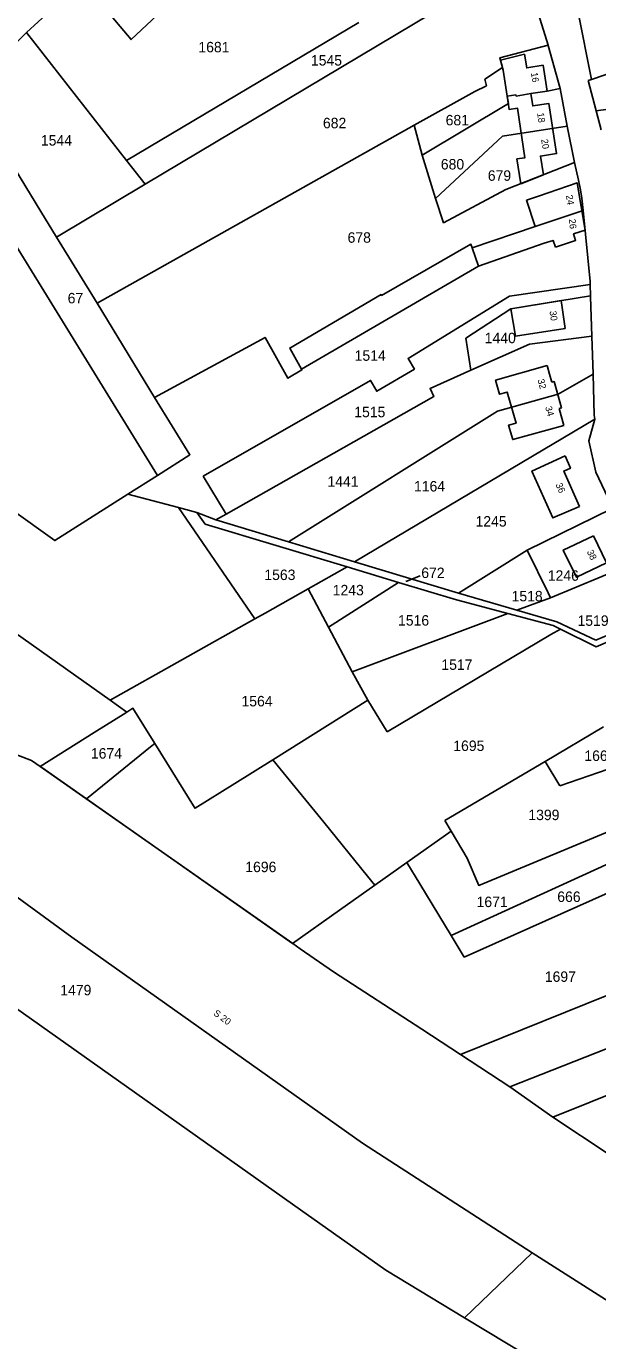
# Model space of a CAD drawing. Extents: x 191922 to 199923, y 328959 to 333350.
# Drawn here: x 192736.4 to 192884, y 329394 to 329733.8 of the extents above; entities that cross this region are included whole.
import ezdxf

# ---------------------------------------------------------------- set-up
doc = ezdxf.new("R2010")
doc.units = 0
for name, color, linetype in [('bouwvlak', 7, 'Continuous'), ('enkelbestemming', 7, 'Continuous'), ('Kader', 7, 'Continuous'), ('Level 6', 7, 'Continuous'), ('maatvoering - maximum aantal wooneenheden', 7, 'Continuous'), ('Maatvoering_symbolen', 7, 'Continuous'), ('recreatiewoning', 7, 'Continuous')]:
    doc.layers.add(name, color=color, linetype=linetype)

msp = doc.modelspace()

# ---------------------------------------------------------------- linework, layer by layer
at = {"layer": 'bouwvlak'}
msp.add_line((192838.18, 329591.78), (192834.49, 329590.29), dxfattribs=at)
at = {"layer": 'Kader'}
for p, q in [((192723.45, 329487.17), (192807.22, 329427.86)), ((192807.22, 329427.86), (192829.25, 329412.28)), ((192829.25, 329412.28), (192849.64, 329399.93)), ((192849.64, 329399.93), (192917.43, 329359.08))]:
    msp.add_line(p, q, dxfattribs=at)
at = {"layer": 'Level 6'}
for p, q in [((192867.43, 329741.19), (192871.23, 329728.9)), ((192882.37, 329720.02), (192878.89, 329737.81)), ((192721.11, 329717.12), (192736.49, 329732.21)), ((192736.49, 329732.21), (192762.33, 329699.11)), ((192822.34, 329734.76), (192762.33, 329699.11)), ((192881.59, 329719.76), (192882.37, 329720.02)), ((192883.62, 329711.92), (192881.59, 329719.76)), ((192862.94, 329715.72), (192866.74, 329716.39)), ((192866.74, 329716.39), (192870.93, 329717.04)), ((192870.93, 329717.04), (192874.28, 329717.71)), ((192874.28, 329717.71), (192876.13, 329707.99)), ((192883.62, 329711.92), (192909.95, 329715.65)), ((192884.89, 329707.02), (192883.62, 329711.92)), ((192713.6, 329709.76), (192770.29, 329617.72)), ((192836.64, 329708.2), (192754.68, 329662.22)), ((192838.68, 329700.52), (192836.64, 329708.2)), ((192876.13, 329707.99), (192878.05, 329698.58)), ((192762.33, 329699.11), (192767.11, 329692.98)), ((192842.08, 329689.3), (192838.68, 329700.52)), ((192744.22, 329679.32), (192767.11, 329692.98)), ((192744.22, 329679.32), (192754.68, 329662.22)), ((192882.17, 329664.11), (192861.61, 329660.78)), ((192882.04, 329667.06), (192882.17, 329664.11)), ((192754.68, 329662.22), (192769.57, 329637.88)), ((192861.61, 329660.78), (192849.93, 329653.14)), ((192866.36, 329651.62), (192882.49, 329653.66)), ((192882.49, 329653.66), (192882.8, 329643.87)), ((192851.2, 329644.87), (192849.93, 329653.14)), ((192851.2, 329644.87), (192866.36, 329651.62)), ((192873.76, 329638.69), (192882.8, 329643.87)), ((192648.38, 329637.5), (192758.1, 329559.57)), ((192821.15, 329595.36), (192883.25, 329632.22)), ((192883.25, 329632.22), (192881.69, 329626.67)), ((192881.69, 329626.67), (192883.53, 329618.57)), ((192770.29, 329617.72), (192762.68, 329612.88)), ((192788.04, 329607.71), (192782.06, 329617.47)), ((192883.53, 329618.57), (192887.37, 329610.33)), ((192762.68, 329612.88), (192775.72, 329609.4)), ((192795.42, 329580.6), (192775.72, 329609.4)), ((192775.72, 329609.4), (192780.48, 329608.12)), ((192780.48, 329608.12), (192782.63, 329605.13)), ((192785.36, 329606.2), (192780.48, 329608.12)), ((192785.36, 329606.2), (192788.04, 329607.71)), ((192804.14, 329600.51), (192785.36, 329606.2)), ((192887.58, 329609.04), (192865.77, 329598.39)), ((192782.63, 329605.13), (192819.27, 329594.05)), ((192821.15, 329595.36), (192804.14, 329600.51)), ((192865.77, 329598.39), (192848.03, 329587.23)), ((192871.19, 329587.34), (192865.77, 329598.39)), ((192809.22, 329588.38), (192819.27, 329594.05)), ((192819.27, 329594.05), (192832.6, 329590.02)), ((192848.03, 329587.23), (192821.15, 329595.36)), ((192871.79, 329586.1), (192892.95, 329594.86)), ((192814.49, 329578.46), (192832.6, 329590.02)), ((192798.13, 329582.12), (192809.22, 329588.38)), ((192814.49, 329578.46), (192809.22, 329588.38)), ((192863.15, 329582.86), (192848.03, 329587.23)), ((192871.79, 329586.1), (192863.15, 329582.86)), ((192871.19, 329587.34), (192871.79, 329586.1)), ((192873.46, 329579.88), (192863.15, 329582.86)), ((192795.42, 329580.6), (192758.1, 329559.57)), ((192798.13, 329582.12), (192795.42, 329580.6)), ((192860.81, 329581.98), (192820.62, 329566.92)), ((192883.56, 329575.13), (192873.46, 329579.88)), ((192898.69, 329581.51), (192883.56, 329575.13)), ((192820.62, 329566.92), (192814.49, 329578.46)), ((192824.67, 329559.59), (192820.62, 329566.92)), ((192762.35, 329556.52), (192758.1, 329559.57)), ((192800.1, 329544.21), (192824.67, 329559.59)), ((192824.67, 329559.59), (192829.65, 329551.39)), ((192870.42, 329543.77), (192885.55, 329552.7)), ((192769.58, 329548.44), (192780, 329531.63)), ((192874.25, 329537.47), (192909.19, 329549.64)), ((192737.75, 329544.03), (192740.03, 329542.48)), ((192737.75, 329544.03), (192740.03, 329542.48)), ((192740.03, 329542.48), (192805.28, 329496.68)), ((192790.31, 329538.09), (192800.1, 329544.21)), ((192801.98, 329541.9), (192800.1, 329544.21)), ((192813.25, 329528.05), (192801.98, 329541.9)), ((192844.53, 329528.49), (192870.42, 329543.77)), ((192874.25, 329537.47), (192870.42, 329543.77)), ((192780.06, 329531.67), (192790.31, 329538.09)), ((192751.95, 329534.12), (192805.2, 329496.74)), ((192780, 329531.63), (192780.06, 329531.67)), ((192824.57, 329514.12), (192813.25, 329528.05)), ((192844.53, 329528.49), (192846.14, 329525.74)), ((192834.7, 329517.64), (192846.14, 329525.74)), ((192846.14, 329525.74), (192850.27, 329518.75)), ((192826.46, 329511.8), (192834.7, 329517.64)), ((192834.7, 329517.64), (192838.04, 329512.16)), ((192817.32, 329505.32), (192826.46, 329511.8)), ((192826.46, 329511.8), (192824.57, 329514.12)), ((192846.17, 329498.76), (192838.04, 329512.16)), ((192805.2, 329496.74), (192817.32, 329505.32)), ((192849.55, 329493.17), (192846.17, 329498.76)), ((192848.54, 329468.03), (192926.11, 329499.32)), ((192805.2, 329496.74), (192805.28, 329496.68)), ((192861.3, 329459.62), (192930.16, 329486.95)), ((192838.62, 329474.53), (192848.54, 329468.03)), ((192838.62, 329474.53), (192848.54, 329468.03)), ((192872.4, 329451.8), (192933.46, 329476.33)), ((192848.54, 329468.03), (192861.3, 329459.62)), ((192848.54, 329468.03), (192861.3, 329459.62)), ((192861.3, 329459.62), (192872.4, 329451.8)), ((192861.3, 329459.62), (192872.4, 329451.8)), ((192867.1, 329416.73), (192849.64, 329399.93)), ((192904.43, 329392.87), (192867.1, 329416.73))]:
    msp.add_line(p, q, dxfattribs=at)
for points in [[(192750.35, 329746.06), (192763.48, 329730.36), (192802.11, 329766.57)], [(192736.49, 329732.21), (192742.51, 329737.73), (192750.35, 329746.06)], [(192767.11, 329692.98), (192840.9, 329737.04), (192850.82, 329741.21), (192858.28, 329744.58), (192865.56, 329746.86)], [(192836.64, 329708.2), (192852.28, 329716.96), (192855.26, 329718.45), (192854.89, 329720.11), (192859.39, 329723.12), (192858.71, 329725.68), (192871.23, 329728.9)], [(192871.23, 329728.9), (192871.24, 329728.86), (192874.28, 329717.71)], [(192882.37, 329720.02), (192895.5, 329724.49), (192906.98, 329728.48)], [(192721.11, 329717.12), (192740.17, 329685.94), (192744.22, 329679.32)], [(192838.68, 329700.52), (192860.93, 329713.86), (192860.64, 329715.7), (192862.87, 329716.05), (192862.94, 329715.72)], [(192842.08, 329689.3), (192859.45, 329705.43), (192876.13, 329707.99)], [(192842.08, 329689.3), (192844.22, 329683), (192860.27, 329691.58), (192878.05, 329698.58)], [(192878.05, 329698.58), (192879.06, 329694.06), (192879.61, 329691.54), (192879.95, 329689.34), (192880.28, 329686.2)], [(192769.57, 329637.88), (192798.11, 329653.37), (192804.01, 329642.8), (192807.6, 329644.97), (192807.49, 329645.17), (192853.2, 329671.82), (192851.59, 329676.56), (192867.87, 329682.02), (192880.28, 329686.2)], [(192880.28, 329686.2), (192882.03, 329667.79), (192882.04, 329667.06)], [(192882.04, 329667.06), (192861.22, 329664), (192835.05, 329647.94), (192836.66, 329645.2), (192826.96, 329639.48), (192825.36, 329642.25), (192782.06, 329617.47)], [(192882.17, 329664.11), (192882.17, 329663.91), (192882.49, 329653.66)], [(192788.04, 329607.71), (192841.68, 329638.09), (192840.73, 329640.21), (192851.2, 329644.87)], [(192882.8, 329643.87), (192883.14, 329633.28), (192883.25, 329632.22)], [(192769.57, 329637.88), (192778.66, 329623.03), (192770.29, 329617.72)], [(192804.14, 329600.51), (192858.16, 329634.34), (192873.76, 329638.69)], [(192626.52, 329621.26), (192624.67, 329618.92), (192641.44, 329605.66), (192714.3, 329553), (192737.75, 329544.03)], [(192626.52, 329621.26), (192624.67, 329618.92), (192641.44, 329605.66), (192714.3, 329553), (192737.75, 329544.03)], [(192721.9, 329616.44), (192743.76, 329600.87), (192762.68, 329612.88)], [(192832.6, 329590.02), (192847.54, 329585.5), (192860.81, 329581.98)], [(192860.81, 329581.98), (192872.49, 329578.89), (192874.42, 329577.94)], [(192874.42, 329577.94), (192883.6, 329573.43), (192887.99, 329575.26), (192889.53, 329575.87), (192899.22, 329580.07)], [(192867.1, 329416.73), (192823.26, 329445.09), (192748.2, 329498.32), (192642.31, 329575.81), (192627.4, 329555.79)], [(192829.65, 329551.39), (192871.91, 329576.58), (192874.42, 329577.94)], [(192740.03, 329542.48), (192753.95, 329551.23), (192762.09, 329556.35), (192762.35, 329556.52)], [(192762.35, 329556.52), (192763.94, 329557.52), (192769.58, 329548.44)], [(192769.58, 329548.44), (192768.49, 329547.56), (192751.95, 329534.12)], [(192740.03, 329542.48), (192740.42, 329542.21), (192751.95, 329534.12)], [(192850.27, 329518.75), (192853.28, 329511.73), (192899.33, 329530.82), (192913.78, 329535.76)], [(192846.17, 329498.76), (192897.04, 329522), (192898.54, 329522.48), (192898.71, 329521.96), (192904.88, 329524.15), (192904.82, 329524.32), (192912.78, 329527.13), (192912.85, 329526.94), (192916.39, 329528.13)], [(192849.55, 329493.17), (192895.6, 329513.8), (192909.56, 329519.92), (192909.4, 329520.28)], [(192805.28, 329496.68), (192807.19, 329495.34), (192815.78, 329489.41), (192838.62, 329474.53)], [(192805.28, 329496.68), (192807.19, 329495.34), (192815.78, 329489.41), (192838.62, 329474.53)], [(192872.4, 329451.8), (192901.54, 329432.55), (192902.46, 329431.97)], [(192872.4, 329451.8), (192901.54, 329432.55), (192902.46, 329431.97)]]:
    msp.add_lwpolyline(points, dxfattribs=at)
at = {"layer": 'recreatiewoning'}
for p, q in [((192868.74, 329689.88), (192865.6, 329688.89)), ((192874.59, 329662.96), (192875.65, 329655.72)), ((192870.93, 329646.09), (192871.56, 329643.87)), ((192871.56, 329643.87), (192872.14, 329641.77)), ((192874.05, 329634.98), (192875.26, 329630.65)), ((192882.94, 329602.1), (192886.31, 329595.1))]:
    msp.add_line(p, q, dxfattribs=at)
for points in [[(192865.13, 329726.62), (192858.88, 329725.03), (192859.57, 329722.43), (192860.64, 329715.7), (192861.17, 329712.28), (192863.31, 329712.6), (192865.2, 329699.82), (192863.15, 329699.5), (192864.15, 329693.1), (192869.98, 329695.38)], [(192865.13, 329726.62), (192865.68, 329723.06), (192869.89, 329723.71), (192870.93, 329717.04), (192866.74, 329716.39), (192867.22, 329713.2), (192871.42, 329713.84), (192873.4, 329700.88), (192869.23, 329700.23), (192869.98, 329695.38)], [(192868.74, 329689.88), (192878.72, 329693.3), (192880.74, 329681.14), (192877.78, 329680.11), (192878.3, 329678.44), (192873.08, 329676.71)], [(192865.6, 329688.89), (192867.87, 329682.02), (192851.59, 329676.56), (192851.28, 329677.46), (192828.17, 329664.23), (192828.04, 329664.44), (192804.45, 329650.61), (192807.49, 329645.17), (192853.2, 329671.82), (192870.16, 329677.71), (192872.5, 329678.46), (192873.08, 329676.71)], [(192874.59, 329662.96), (192861.61, 329660.78), (192862.75, 329653.71), (192875.65, 329655.72)], [(192870.93, 329646.09), (192857.64, 329642.32), (192858.68, 329638.67), (192860.64, 329639.23), (192862.93, 329631.22), (192860.99, 329630.67), (192862.08, 329626.95), (192875.26, 329630.65)], [(192874.05, 329634.98), (192874.66, 329635.15), (192872.76, 329641.94), (192872.14, 329641.77)], [(192875.57, 329622.74), (192867, 329618.81), (192872.44, 329606.72), (192879.35, 329609.68)], [(192875.57, 329622.74), (192876.97, 329619.57), (192875.23, 329618.81), (192879.35, 329609.68)], [(192882.94, 329602.1), (192875.12, 329598.42), (192878.5, 329591.37), (192886.31, 329595.1)]]:
    msp.add_lwpolyline(points, dxfattribs=at)

# ---------------------------------------------------------------- texts
at = {"layer": 'enkelbestemming'}
for s, p in [('1681', (192780.87, 329727.07)), ('1545', (192809.94, 329723.65)), ('682', (192813.04, 329707.44)), ('681', (192844.74, 329708.19)), ('1544', (192740.19, 329702.97)), ('680', (192843.49, 329696.79)), ('679', (192855.63, 329693.87)), ('678', (192819.41, 329677.85)), ('67', (192747.1, 329662.18)), ('1440', (192854.83, 329651.88)), ('1514', (192821.23, 329647.33)), ('1515', (192821.13, 329632.75)), ('1441', (192814.2, 329614.78)), ('1164', (192836.56, 329613.55)), ('1245', (192852.46, 329604.48)), ('1563', (192797.91, 329590.66)), ('672', (192838.45, 329591.18)), ('1246', (192871.12, 329590.47)), ('1243', (192815.57, 329586.71)), ('1518', (192861.77, 329585.15)), ('1516', (192832.44, 329578.88)), ('1519', (192878.8, 329578.82)), ('1517', (192843.64, 329567.44)), ('1564', (192792, 329558)), ('1695', (192846.71, 329546.47)), ('1674', (192753.1, 329544.5)), ('1669', (192880.57, 329543.9)), ('1399', (192866.1, 329528.6)), ('1696', (192792.98, 329515.15)), ('1671', (192852.73, 329506.12)), ('666', (192873.57, 329507.45)), ('1697', (192870.35, 329486.79))]:
    msp.add_text(s, height=2.7, dxfattribs=at).set_placement(p)
msp.add_text('1479', height=2.7, rotation=0, dxfattribs=at).set_placement((192745.19, 329483.31))
at = {"layer": 'maatvoering - maximum aantal wooneenheden'}
for s, rotation, p in [('16', 278.8028, (192866.76, 329721.76)), ('18', 278.6895, (192868.36, 329711.35)), ('20', 278.6895, (192869.4, 329704.55)), ('24', 279.3869, (192875.81, 329690.07)), ('26', 276.4352, (192876.55, 329683.93)), ('30', 278.2841, (192871.56, 329660.15)), ('32', 285.6224, (192868.44, 329642.37)), ('34', 285.6224, (192870.42, 329635.33)), ('36', 294.2826, (192873.08, 329615.32)), ('38', 295.6679, (192881.16, 329597.97))]:
    msp.add_text(s, height=1.75, rotation=rotation, dxfattribs=at).set_placement(p)
at = {"layer": 'Maatvoering_symbolen'}
msp.add_text('S 20', height=1.75, rotation=323.7493, dxfattribs=at).set_placement((192784.6, 329478.34))

doc.saveas('drawing.dxf')
